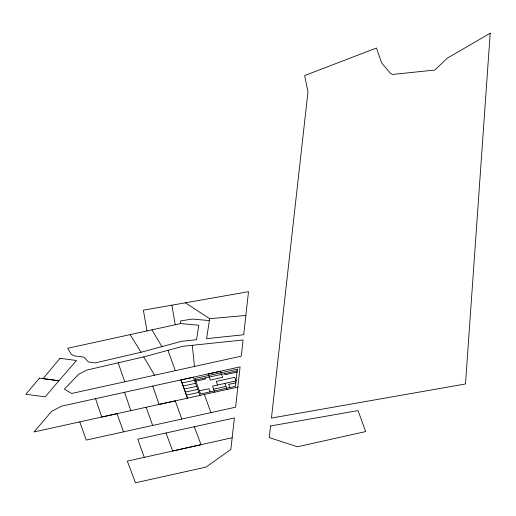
<?xml version="1.0" encoding="UTF-8"?>
<svg xmlns="http://www.w3.org/2000/svg" width="516" height="516" viewBox="0 0 516 516"><rect width="100%" height="100%" fill="white"/><g stroke="black" fill="none" stroke-linecap="round" stroke-linejoin="round"><path stroke-width="0.77" d="M237.837 387.09L240.101 366.87L61.727 406.105L51.723 411.258L33.992 431.957L117.042 413.671L123.537 431.866L235.58 407.195L237.837 387.09L159.083 404.428L152.762 386.084M185.379 302.795L209.677 318.701L206.574 338.651L243.687 334.749L248.506 291.688L143.364 310.187L147.015 330.924M141.055 352.267L181.748 341.257L196.57 339.702L198.789 325.215L180.581 323.584L67.699 348.274L71.292 354.318L74.478 355.892L83.992 357.143L88.417 361.98L95.067 362.935L141.055 352.267L130.129 334.62M143.693 356.898L182.896 346.294L243.1 339.967L241.295 356.156L71.672 393.456L64.384 389.122L78.787 374.126L86.901 370.062L143.693 356.898L154.613 375.216M144.274 457.363L137.759 439.2L234.399 417.921L230.845 449.455L205.994 467.103L135.463 482.795L127.336 461.136L232.168 437.736M182.103 383.007L194.429 380.298M195.512 380.066L237.173 370.901M195.899 381.143L205.433 379.047L205.039 377.97M237.044 372.094L225.15 374.713L224.757 373.636M183.206 386.039L195.525 383.323M184.309 389.064L196.628 386.355M185.405 392.089L197.731 389.38M199.421 390.831L208.954 388.735L210.102 391.883M235.844 382.82L228.672 384.394L229.82 387.548M186.508 395.114L198.834 392.405M213.618 389.154L225.937 386.445M123.537 431.866L86.275 440.077L79.767 421.882M209.677 318.701L245.848 315.45M209.335 320.578L192.281 319.043L180.406 320.984L180.581 323.584M151.943 329.847L161.921 346.623M194.287 426.764L201.085 444.676L172.686 451.023L166.023 432.969M224.841 383.414L227.04 389.47M217.565 385.013L216.249 381.382L234.728 377.319L236.051 380.95L212.515 386.123L214.72 392.179M199.931 395.43L193.326 377.273L181.006 379.982L187.611 398.139M204.33 394.463L210.921 412.626M167.964 350.325L175.305 370.669M181.78 419.044L175.246 400.868L101.787 417.031L95.537 398.668M146.144 407.272L152.659 425.461M118.145 362.819L124.801 381.776M180.968 379.879L187.327 398.21M124.549 392.289L130.838 410.639M171.88 305.175L175.253 324.751M192.326 345.301L194.468 366.45M490.2 33.205L465.49 383.969L271.448 418.057L307.955 91.945L304.646 75.555L376.461 48.014L381.601 62.862L390.412 73.285L392.631 74.446L434.872 70.047L447.359 58.147L490.2 33.205M237.373 369.159L235.451 386.31L200.569 393.979L194.938 378.492L237.373 369.159M270.565 425.952L269.255 437.587L297.403 446.772L365.676 431.582L358.027 410.594L270.565 425.952M60.011 358.323L43.041 378.641L58.889 380.769L76.523 360.49L60.011 358.323M39.474 378.151L25.8 394.288L45.182 396.849L58.889 380.769L39.474 378.151M220.435 371.307L208.109 374.023L210.315 380.073L222.635 377.364L220.435 371.307"/></g></svg>
